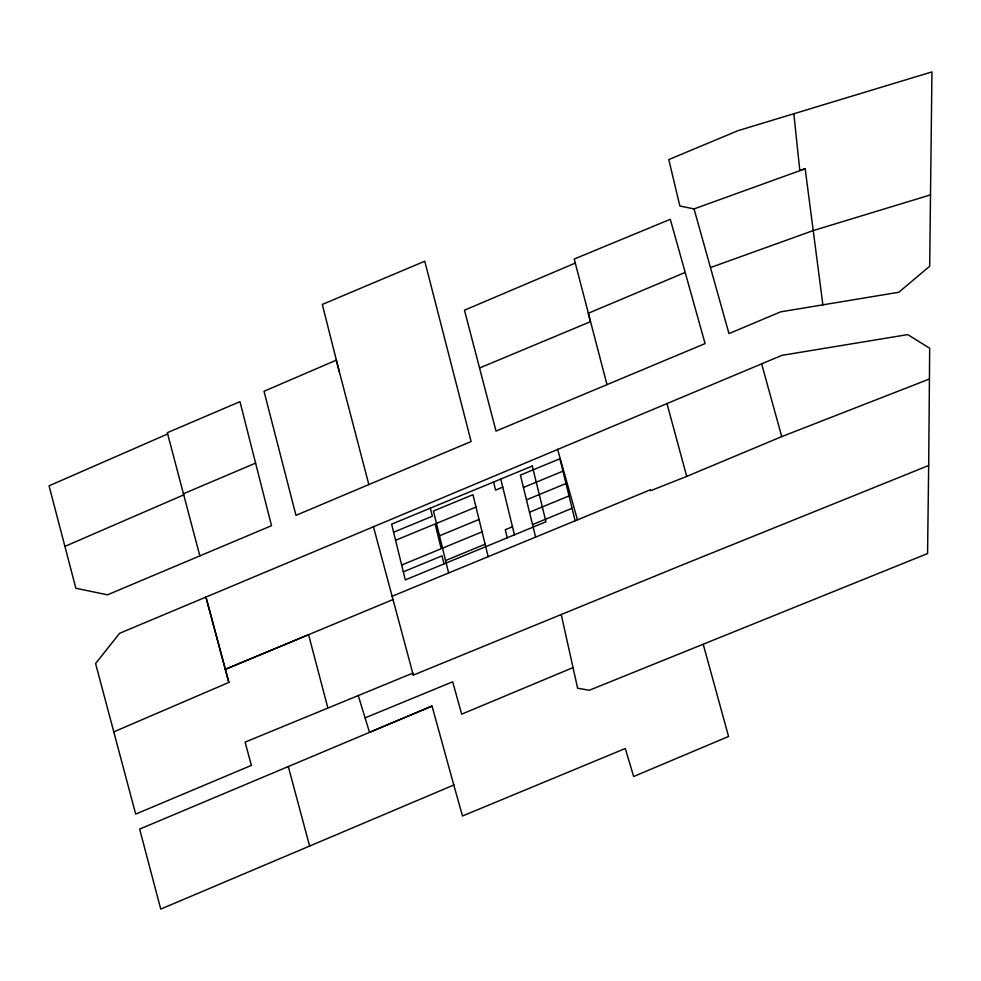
<?xml version="1.0" encoding="UTF-8"?>
<svg xmlns="http://www.w3.org/2000/svg" width="981" height="981" viewBox="0 0 981 981"><rect width="100%" height="100%" fill="white"/><g stroke="black" fill="none" stroke-linecap="round" stroke-linejoin="round"><path stroke-width="1.47" d="M929.436 378.997L929.669 348.23L907.768 334.595L781.894 355.355L119.608 633.309L95.598 663.561L135.685 814.107L251.381 765.388L245.091 742.127L412.768 673.15L413.295 675.112L681.28 565.363L928.676 465.497L929.436 378.997L781.734 436.619L686.712 476.41L650.661 490.696L650.44 489.764L392.13 596.264L413.295 675.112M930.503 194.888L929.694 266.243L898.768 292.264L780.668 311.848L728.969 333.601L694.033 208.916L679.858 205.998L668.797 159.56L738.153 130.62L931.95 71.907L930.503 194.888L813.151 230.596L710.44 267.58M928.676 465.497L927.56 553.554L589.274 690.268L577.613 688.196L561.242 614.523M228.843 682.42L205.936 597.073L228.843 682.42L113.943 731.801M167.653 433.994L49.05 485.816L75.856 588.257L107.493 594.817L271.529 525.681L239.965 401.658L167.322 432.707L199.854 555.957M64.893 546.405L183.729 494.89L183.435 493.762L255.575 463.13M575.271 263.092L464.467 310.204L496.018 431.1L705.094 343.583L670.305 219.303L574.228 259.033L606.994 384.662M432.032 706.062L139.645 829.092L160.737 909.093L453.798 785.021L432.032 706.062L369.518 732.317L358.175 695.345M368.856 484.565L295.968 515.356L264.024 391.272L336.299 360.162L368.856 484.565L471.113 441.524L424.773 261.216L322.308 304.441L339.389 372.118M684.996 272.51L588.232 313.295L590.403 321.707L479.55 368.01M573.039 667.595L461.659 714.18L452.682 681.795L365.079 717.884M393.001 599.55L225.287 669.349L308.574 634.682L327.813 707.792M393.614 532.229L432.314 516.227L430.34 508.158M502.763 487.128L495.564 490.108L493.59 482.039M395.588 540.298L435.123 523.964L441.192 548.722L401.658 565.056M436.471 523.4L475.993 507.067M523.437 487.471L562.959 471.15M439.5 535.785L479.035 519.452M526.466 499.856L566 483.523M442.541 548.158L482.076 531.837M529.507 512.241L569.029 495.908M403.326 571.837L442.026 555.847L444.013 563.916M512.474 526.748L505.276 529.715L507.251 537.784M445.582 560.543L485.105 544.21M532.536 524.614L572.07 508.281M694.033 208.916L805.168 168.757L822.9 304.932M805.168 168.757L799.797 170.412L793.837 113.759M557.576 449.237L577.417 519.709M453.798 785.021L462.492 815.984L625.277 748.515L633.665 776.511L728.564 736.461L703.279 644.456M761.636 363.816L781.734 436.619M666.945 403.461L686.712 476.41M373.344 526.343L392.13 596.264M288.291 766.517L309.653 846.162M575.099 520.666L559.93 458.765L520.396 475.098L535.577 536.999M500.788 479.059L514.449 534.817M488.146 556.595L472.965 494.694L433.43 511.027L448.611 572.929M532.291 466.036L391.627 524.161L405.3 579.906L545.963 521.794L532.291 466.036"/></g></svg>
